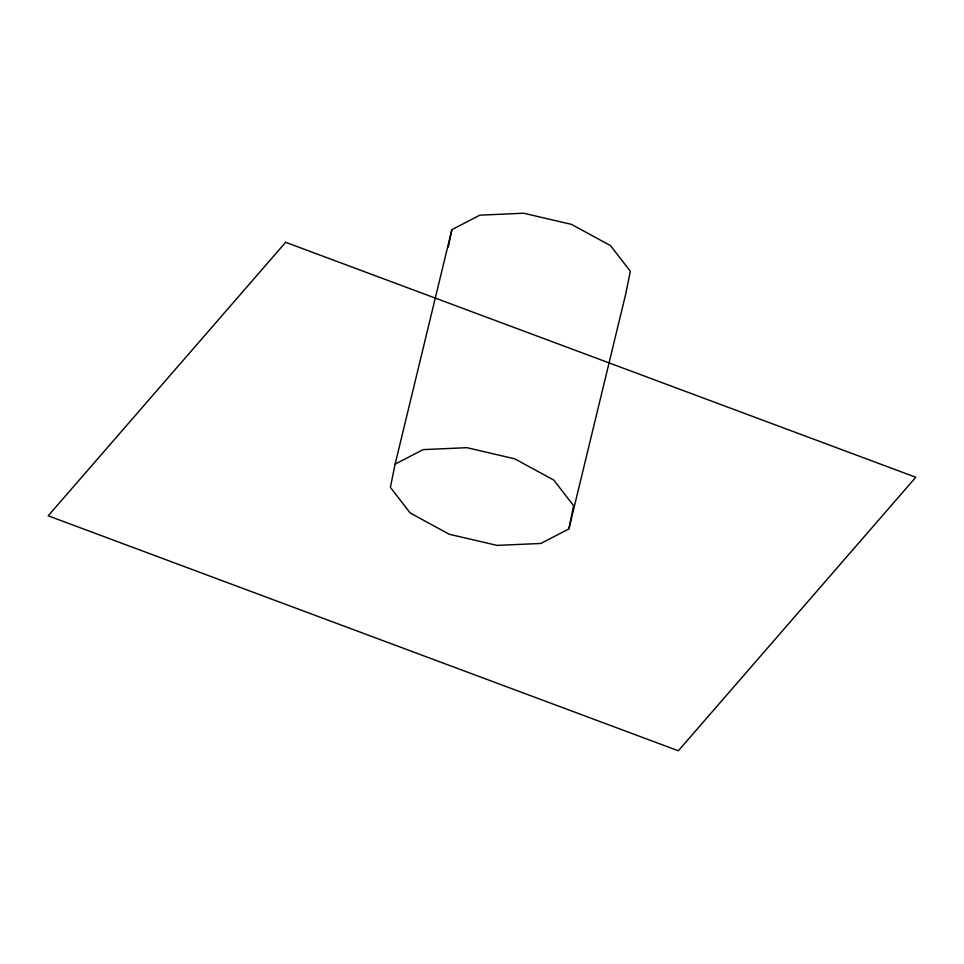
<?xml version="1.0" encoding="UTF-8"?>
<svg xmlns="http://www.w3.org/2000/svg" width="964" height="964" viewBox="0 0 964 964"><rect width="100%" height="100%" fill="white"/><g stroke="black" fill="none" stroke-linecap="round" stroke-linejoin="round"><path stroke-width="1.45" d="M395.12 464.142L390.384 487.338L410.206 513.005L449.26 534.249L497.087 545.395L540.876 543.455L568.881 528.935L625.612 294.478L630.336 271.282L610.513 245.615L571.459 224.371L523.633 213.225L479.843 215.165L451.839 229.685L395.12 464.142L423.124 449.622L466.913 447.682L514.74 458.828L553.794 480.072L573.616 505.738L568.881 528.935M448.284 247.085L451.839 229.685M285.657 242.301L48.2 515.812L678.343 750.775L915.8 477.264L285.657 242.301"/></g></svg>
